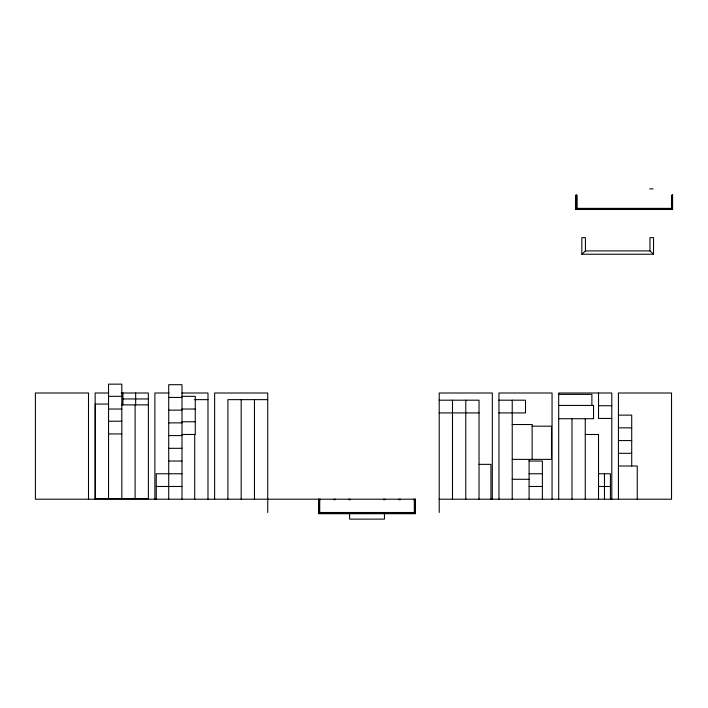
<?xml version="1.0" encoding="UTF-8"?>
<svg xmlns="http://www.w3.org/2000/svg" width="708" height="708" viewBox="0 0 708 708"><rect width="100%" height="100%" fill="white"/><g stroke="black" fill="none" stroke-linecap="round" stroke-linejoin="round"><path stroke-width="1.06" d="M576.905 208.577L576.905 195.098L575.799 195.098L575.799 209.48L672.591 209.471L672.6 195.098L671.494 195.098L671.494 208.577M576.224 209.055L672.423 209.196M318.618 499.202L318.618 513.592L415.419 513.583L415.428 499.202L35.4 499.202L35.4 393.002L88.5 393.002L88.5 499.202M318.901 499.202L318.901 513.309L319.264 512.946M585.428 250.915L585.428 237.64L581.843 237.64L581.843 254.234L585.428 250.915L649.953 250.915L653.537 254.234L653.537 237.64L649.953 237.64L649.953 250.915M649.758 188.877L653.077 188.877M576.693 208.373L671.494 208.373M575.799 209.48L672.6 209.48M581.843 254.234L653.537 254.234M108.147 393.002L95.146 393.002L95.146 499.202M121.157 393.002L148.379 393.002L148.379 498.653L95.27 498.653L95.27 404.064L108.545 404.064M168.973 393.002L154.884 393.002L154.884 499.202M181.974 393.002L207.984 393.002L207.984 499.202M558.692 394.383L591.888 394.383L591.888 405.445M108.545 396.321L121.82 396.321M181.991 396.321L195.266 396.321L195.266 434.482L181.991 434.482M168.716 397.427L181.991 397.427M122.927 398.949L148.379 398.949M194.709 399.639L207.984 399.639M267.73 399.639L227.905 399.639L227.905 499.202M439.208 400.188L479.042 400.188L479.042 499.202M498.954 400.188L525.504 400.188L525.504 412.914L498.954 412.914M121.82 404.887L148.379 404.887M558.692 405.445L593.543 405.445L593.543 418.72L558.692 418.72M598.525 405.719L611.8 405.719M108.545 409.038L121.82 409.038M181.991 409.038L195.266 409.038M168.716 410.144L181.991 410.144M439.208 412.914L479.042 412.914M618.438 415.127L631.713 415.127L631.713 466.014M611.8 418.446L598.525 418.446L598.525 393.002M108.545 421.207L121.82 421.207M181.991 421.764L195.266 421.764M168.716 422.871L181.991 422.871M512.229 424.526L532.142 424.526L532.142 459.377M532.142 426.189L551.505 426.189L551.505 459.377L512.229 459.377M618.438 427.844L631.713 427.844M108.545 433.933L121.82 433.933M585.25 434.482L598.525 434.482L598.525 499.202M168.716 435.588L181.991 435.588M618.438 440.571L631.713 440.571M168.716 448.314L181.991 448.314M618.438 453.297L631.713 453.297M168.716 461.041L181.991 461.041M529.097 461.041L542.381 461.041L542.381 499.202M479.042 464.36L490.936 464.36L490.936 499.202M618.438 466.014L637.244 466.014L637.244 499.202M181.991 473.758L156.264 473.758L156.264 499.202M529.097 473.758L542.381 473.758M598.525 473.758L610.42 473.758L610.42 499.202M512.229 479.289L529.097 479.289M156.264 486.485L181.991 486.485M529.097 486.485L542.381 486.485M598.525 486.485L610.42 486.485M439.208 499.202L671.538 499.202L671.538 393.002L618.438 393.002L618.438 499.202M318.901 513.309L415.251 513.309M318.618 513.592L415.428 513.592M672.423 195.098L672.423 209.311M672.317 195.098L672.317 209.311M611.8 499.202L611.8 393.002L558.692 393.002L558.692 499.202M604.473 473.758L604.473 499.202M585.25 418.72L585.25 499.202M576.693 195.098L576.693 208.577M575.967 195.098L575.967 209.311M571.976 418.72L571.976 499.202M552.054 499.202L552.054 393.002L498.954 393.002L498.954 499.202M529.097 459.377L529.097 499.202M512.229 400.188L512.229 499.202M492.317 499.202L492.317 393.002L439.208 393.002L439.208 512.486M465.767 400.188L465.767 499.202M452.492 400.188L452.492 499.202M415.251 499.202L415.251 513.415M415.145 499.202L415.145 513.415M414.322 499.202L414.322 512.486L319.724 512.486L319.724 499.202M413.49 499.202L413.49 499.76M400.215 499.202L400.215 499.76M399.383 499.202L399.383 499.76M398.551 499.202L398.551 499.76M385.276 499.202L385.276 499.76M384.453 499.202L384.453 499.76M384.453 512.831L384.453 519.123L349.602 519.123L349.602 512.831M383.621 499.202L383.621 499.76M350.425 499.202L350.425 499.76M349.602 499.202L349.602 499.76M348.77 499.202L348.77 499.76M335.495 499.202L335.495 499.76M334.663 499.202L334.663 499.76M333.831 499.202L333.831 499.76M320.556 499.202L320.556 499.76M318.795 499.202L318.795 513.415M267.73 512.486L267.73 393.002L214.63 393.002L214.63 499.202M254.455 399.639L254.455 499.202M241.18 399.639L241.18 499.202M194.709 434.482L194.709 499.202M181.991 499.202L181.991 384.701L168.716 384.701L168.716 499.202M135.653 393.002L135.653 404.887M135.104 404.887L135.104 498.653M122.927 393.002L122.927 404.887M121.82 498.653L121.82 384.152L108.545 384.152L108.545 498.653"/></g></svg>
